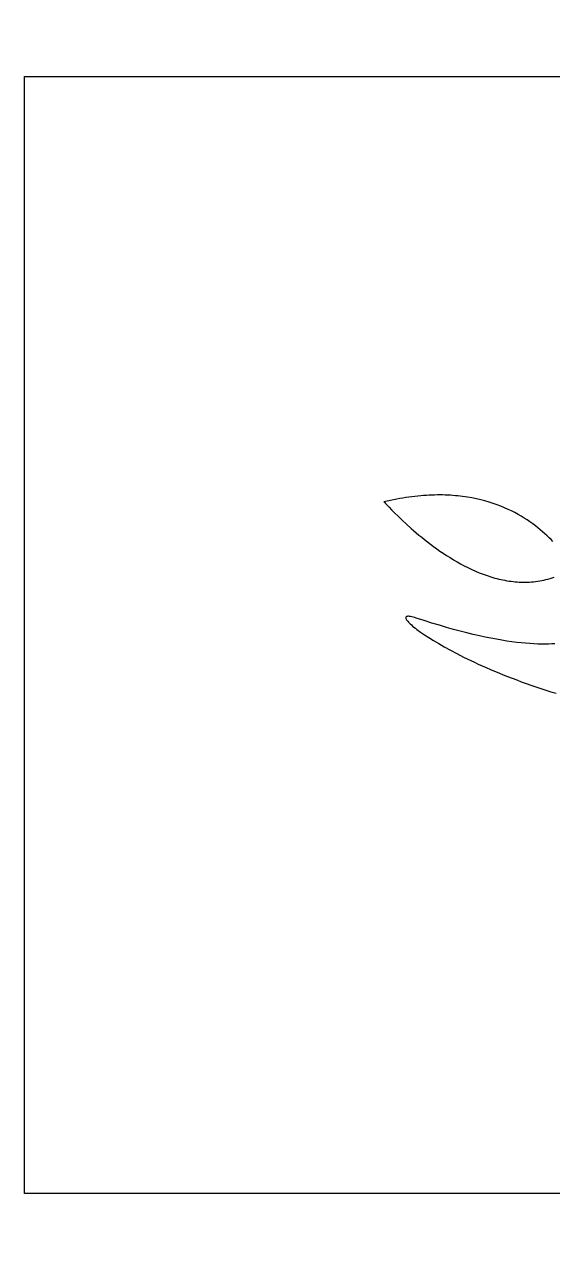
# Model space of a CAD drawing. Extents: x 2.6 to 83.9, y 63.6 to 86.7.
# Drawn here: x 2.62 to 7.37, y 75.65 to 86.65 of the extents above; entities that cross this region are included whole.
import ezdxf

# ---------------------------------------------------------------- set-up
doc = ezdxf.new("R2010")
doc.units = 0
doc.layers.add('IMPORT_-_LAMP', color=18, linetype='CONTINUOUS')

msp = doc.modelspace()

# ---------------------------------------------------------------- linework, layer by layer
at = {"layer": 'IMPORT_-_LAMP'}
msp.add_lwpolyline([(22.867, 75.651), (22.867, 76.119), (2.617, 76.119), (2.617, 78.951), (2.617, 83.351), (2.617, 86.183), (22.867, 86.183), (22.867, 86.651), (43.117, 86.651), (43.117, 86.183), (63.367, 86.183), (63.367, 86.651), (83.617, 86.651), (83.617, 75.651), (63.367, 75.651), (63.367, 76.119), (43.117, 76.119), (43.117, 75.651)], close=True, dxfattribs=at)
for points in [[(7.377, 81.992), (7.36, 82.01), (7.342, 82.027), (7.324, 82.045), (7.305, 82.063), (7.284, 82.081), (7.263, 82.099), (7.241, 82.117), (7.219, 82.135), (7.195, 82.152), (7.17, 82.17), (7.145, 82.187), (7.118, 82.204), (7.091, 82.221), (7.063, 82.237), (7.033, 82.253), (7.003, 82.268), (6.972, 82.283), (6.94, 82.297), (6.907, 82.311), (6.873, 82.324), (6.838, 82.336), (6.802, 82.348), (6.764, 82.359), (6.726, 82.369), (6.687, 82.378), (6.647, 82.386), (6.606, 82.393), (6.585, 82.396), (6.563, 82.399), (6.542, 82.402), (6.52, 82.404), (6.498, 82.406), (6.475, 82.408), (6.453, 82.41), (6.43, 82.411), (6.407, 82.412), (6.383, 82.413), (6.36, 82.413), (6.336, 82.413), (6.311, 82.412), (6.287, 82.412), (6.262, 82.411), (6.237, 82.409), (6.211, 82.408), (6.186, 82.405), (6.16, 82.403), (6.133, 82.4), (6.107, 82.397), (6.08, 82.393), (6.053, 82.389), (6.026, 82.385), (5.998, 82.38), (5.97, 82.375), (5.942, 82.37), (5.913, 82.364), (5.884, 82.357), (5.855, 82.35), (5.859, 82.347), (5.868, 82.337), (5.901, 82.303), (5.924, 82.279), (5.951, 82.251), (5.983, 82.22), (6.018, 82.186), (6.057, 82.15), (6.1, 82.111), (6.122, 82.091), (6.146, 82.071), (6.17, 82.051), (6.195, 82.031), (6.22, 82.01), (6.247, 81.989), (6.274, 81.969), (6.302, 81.948), (6.33, 81.927), (6.359, 81.907), (6.389, 81.887), (6.419, 81.867), (6.45, 81.848), (6.481, 81.829), (6.513, 81.81), (6.545, 81.792), (6.578, 81.775), (6.611, 81.758), (6.645, 81.742), (6.679, 81.727), (6.713, 81.712), (6.748, 81.699), (6.783, 81.686), (6.818, 81.675), (6.854, 81.664), (6.872, 81.66), (6.89, 81.655), (6.908, 81.651), (6.926, 81.647), (6.944, 81.644), (6.962, 81.64), (6.981, 81.637), (6.999, 81.635), (7.017, 81.633), (7.036, 81.631), (7.054, 81.629), (7.072, 81.628), (7.091, 81.627), (7.109, 81.627), (7.128, 81.627), (7.146, 81.627), (7.165, 81.628), (7.184, 81.629), (7.202, 81.631), (7.221, 81.633), (7.239, 81.636), (7.258, 81.639), (7.276, 81.642), (7.295, 81.646), (7.314, 81.65), (7.332, 81.655), (7.351, 81.66), (7.369, 81.666), (7.388, 81.672)], [(7.395, 81.072), (7.367, 81.071), (7.337, 81.069), (7.307, 81.069), (7.274, 81.069), (7.241, 81.069), (7.206, 81.071), (7.169, 81.073), (7.131, 81.076), (7.091, 81.08), (7.05, 81.084), (7.007, 81.09), (6.962, 81.096), (6.916, 81.104), (6.868, 81.112), (6.818, 81.122), (6.767, 81.132), (6.714, 81.144), (6.658, 81.157), (6.601, 81.171), (6.542, 81.186), (6.481, 81.202), (6.418, 81.22), (6.354, 81.239), (6.287, 81.259), (6.218, 81.281), (6.146, 81.304), (6.132, 81.309), (6.118, 81.312), (6.106, 81.315), (6.095, 81.318), (6.086, 81.319), (6.077, 81.32), (6.07, 81.32), (6.064, 81.319), (6.059, 81.317), (6.056, 81.315), (6.055, 81.314), (6.053, 81.312), (6.053, 81.311), (6.052, 81.309), (6.052, 81.305), (6.053, 81.3), (6.055, 81.295), (6.059, 81.289), (6.063, 81.282), (6.069, 81.275), (6.075, 81.268), (6.083, 81.26), (6.092, 81.251), (6.102, 81.242), (6.113, 81.232), (6.125, 81.222), (6.138, 81.212), (6.152, 81.201), (6.183, 81.178), (6.219, 81.154), (6.258, 81.128), (6.301, 81.101), (6.348, 81.073), (6.398, 81.044), (6.453, 81.014), (6.51, 80.983), (6.572, 80.952), (6.636, 80.921), (6.67, 80.905), (6.704, 80.889), (6.74, 80.873), (6.776, 80.857), (6.813, 80.841), (6.85, 80.825), (6.889, 80.809), (6.928, 80.793), (6.968, 80.777), (7.008, 80.762), (7.05, 80.746), (7.092, 80.73), (7.135, 80.715), (7.178, 80.7), (7.222, 80.684), (7.267, 80.669), (7.313, 80.655), (7.359, 80.64), (7.406, 80.626)], [(7.395, 81.072), (7.367, 81.071), (7.337, 81.069), (7.307, 81.069), (7.274, 81.069), (7.241, 81.069), (7.206, 81.071), (7.169, 81.073), (7.131, 81.076), (7.091, 81.08), (7.05, 81.084), (7.007, 81.09), (6.962, 81.096), (6.916, 81.104), (6.868, 81.112), (6.818, 81.122), (6.767, 81.132), (6.714, 81.144), (6.658, 81.157), (6.601, 81.171), (6.542, 81.186), (6.481, 81.202), (6.418, 81.22), (6.354, 81.239), (6.287, 81.259), (6.218, 81.281), (6.146, 81.304), (6.132, 81.309), (6.118, 81.312), (6.106, 81.315), (6.095, 81.318), (6.086, 81.319), (6.077, 81.32), (6.07, 81.32), (6.064, 81.319), (6.059, 81.317), (6.056, 81.315), (6.055, 81.314), (6.053, 81.312), (6.053, 81.311), (6.052, 81.309), (6.052, 81.305), (6.053, 81.3), (6.055, 81.295), (6.059, 81.289), (6.063, 81.282), (6.069, 81.275), (6.075, 81.268), (6.083, 81.26), (6.092, 81.251), (6.102, 81.242), (6.113, 81.232), (6.125, 81.222), (6.138, 81.212), (6.152, 81.201), (6.183, 81.178), (6.219, 81.154), (6.258, 81.128), (6.301, 81.101), (6.348, 81.073), (6.398, 81.044), (6.453, 81.014), (6.51, 80.983), (6.572, 80.952), (6.636, 80.921), (6.67, 80.905), (6.704, 80.889), (6.74, 80.873), (6.776, 80.857), (6.813, 80.841), (6.85, 80.825), (6.889, 80.809), (6.928, 80.793), (6.968, 80.777), (7.008, 80.762), (7.05, 80.746), (7.092, 80.73), (7.135, 80.715), (7.178, 80.7), (7.222, 80.684), (7.267, 80.669), (7.313, 80.655), (7.359, 80.64), (7.406, 80.626)]]:
    msp.add_lwpolyline(points, dxfattribs=at)

doc.saveas('drawing.dxf')
